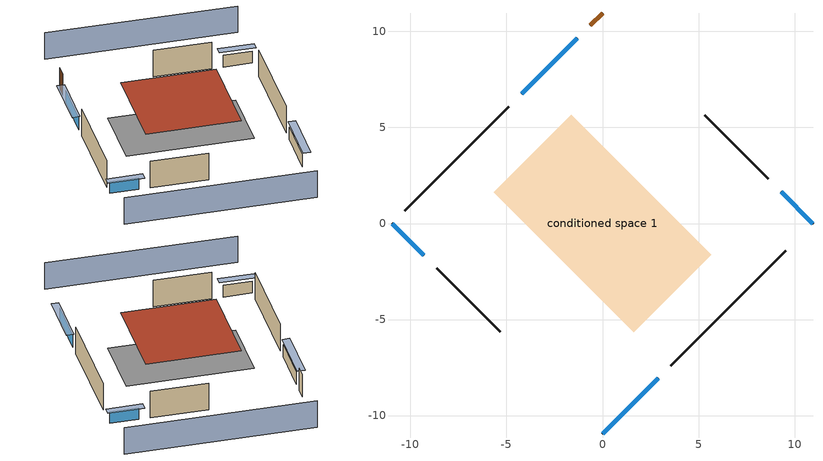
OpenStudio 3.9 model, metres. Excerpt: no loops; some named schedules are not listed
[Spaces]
conditioned space 1
 floor foundation (Slab1 construction): -5.66,1.62 -1.62,5.66 5.66,-1.62 1.62,-5.66 z0
 wall outside (Wall1 construction): 3.57,-7.39 9.54,-1.42 z0:2.44
 wall outside (Wall2 construction): -8.64,-2.32 -5.32,-5.64 z0:2.44
 wall outside (Wall3 construction): -4.87,6.09 -10.3,0.66 z0:2.44
 wall outside (Wall4 construction): 8.64,2.32 5.32,5.64 z0:2.44
 wall outside (AdiabaticWallConstruction): 0,-10.96 2.91,-8.05 / -1.3,9.66 -4.21,6.75 z0:1.1; -10.96,0 -9.3,-1.66 / 10.96,0 9.3,1.66 z0:1.07
 wall outside (AdiabaticWallConstruction 1): 0,10.96 -0.65,10.31 z0:2.03
 window (WindowConstruction): 0,-10.96 2.91,-8.05 z0:1.1
 window (WindowConstruction 1): -10.96,0 -9.3,-1.66 z0:1.07
 window (WindowConstruction 2): -1.3,9.66 -4.21,6.75 z0:1.1
 window (WindowConstruction 3): 10.96,0 9.3,1.66 z0:1.07
 door (Door): 0,10.96 -0.65,10.31 z0:2.03
 roof outside (Roof1 construction): 0,5.43 -5.43,0 0,-5.43 5.43,0 z2.44
shading: 14.19,3.23 3.23,14.19 / -14.19,-3.23 -3.23,-14.19 z0:2.44; 3.13,-7.84 -0.22,-11.18 0.22,-11.61 3.56,-8.27 z1.4; -9.08,-1.88 -11.18,0.22 -11.61,-0.22 -9.51,-2.31 z1.37; -4.43,6.53 -1.09,9.87 -1.52,10.3 -4.86,6.96 z1.4; 9.08,1.88 11.18,-0.22 11.61,0.22 9.51,2.31 z1.37
[Site]
Portland Intl Arpt_OR: Latitude {deg}=45.59; Longitude {deg}=-122.6; Time Zone {hr}=-8; Elevation {m}=33; Terrain=Suburbs; Keep Site Location Information=Yes
[Site:GroundTemperature:Shallow]
10.2558, 8.96328, 8.85977, 9.47314, 11.9355, 14.3863, 16.5111, 17.8571, 17.9714, 16.8767, 14.8061, 12.4304
[Site:WaterMainsTemperature]
Calculation Method=Schedule; Temperature Schedule=mains temperature schedule
[Building]
Building 1
[Material] Roughness=Rough
Name | Thickness {m} | Conductivity {W/m-K} | Density {kg/m3} | Specific Heat {J/kg-K} | Thermal Absorptance | Solar Absorptance | Visible Absorptance
slate or tile shingles | 0.01905 | 0.840978 | 1899.972 | 799.717 | 0.9 | 0.75 | 0.75
roof rigid ins | 0.103632 | 0.029427 | 32.04 | 1214.23 | 0.9 | 0.7 | 0.7
osb sheathing 0.75 in. | 0.01905 | 0.115458 | 512.64 | 1214.23 | 0.9 | 0.7 | 0.7
roof stud and cavity | 0.2032 | 0.0470591 | 78.34581 | 1123.46 | 0.9 | 0.7 | 0.7
gypsum board | 0.0127 | 0.160291 | 801 | 837.4 | 0.9 | 0.6 | 0.6
wood siding | 0.0254 | 0.102417 | 544.68 | 1172.36 | 0.9 | 0.85 | 0.85
osb sheathing 0.5 in. | 0.0127 | 0.115458 | 512.64 | 1214.23 | 0.9 | 0.7 | 0.7
wall stud and cavity | 0.1397 | 0.550994 | 139.0536 | 1170.24 | 0.9 | 0.7 | 0.7
concrete 4.0 in. | 0.1016 | 1.803125 | 2242.8 | 837.4 | 0.9 | 0.7 | 0.7
floor covering | 0.0127 | 0.0450781 | 54.468 | 1339.84 | 0.9 | 0.9 | 0.9
wood siding 1; wood siding 2 | 0.0254 | 0.102417 | 544.68 | 1172.36
wall rigid ins | 0.512978 | 0.029427 | 32.04 | 1214.23 | 0.9 | 0.7 | 0.7
wall stud and cavity 1 | 0.0889 | 0.380278 | 52.3479 | 1209.89 | 0.9 | 0.7 | 0.7
door material | 0.04445 | 0.0612267 | 512.64 | 1214.23 | 0.9 | 0.7 | 0.7
wall stud and cavity 2 | 0.0889 | 0.391764 | 83.0341 | 1211.67 | 0.9 | 0.7 | 0.7
furniture material conditioned space 1 | 0.1524 | 0.115458 | 640.8 | 1214.23 | 0.9 | 0.6 | 0.6
[Construction]
Roof1 construction: slate or tile shingles, roof rigid ins, osb sheathing 0.75 in., roof stud and cavity, gypsum board
Wall1 construction; Wall2 construction; Wall3 construction; Wall4 construction: wood siding, osb sheathing 0.5 in., wall stud and cavity, gypsum board
Slab1 construction: concrete 4.0 in., floor covering
WindowConstruction; WindowConstruction 1; WindowConstruction 2; WindowConstruction 3: WindowMaterial
AdiabaticWallConstruction: wood siding 1, wall rigid ins, wall stud and cavity 1, gypsum board
Door: door material
AdiabaticWallConstruction 1: wood siding 2, wall rigid ins, wall stud and cavity 1, gypsum board
PartitionWallConstruction: gypsum board, wall stud and cavity 2, gypsum board
furniture construction conditioned space 1: furniture material conditioned space 1
[WindowMaterial:SimpleGlazingSystem]
WindowMaterial: U-Factor {W/m2-K}=4.31528; Solar Heat Gain Coefficient=0.67
[ThermalZone]
conditioned space: Multiplier=1; Volume {m3}=143.623; Thermostat=conditioned space temperature setpoint; Use Ideal Air Loads=No
[Space]
conditioned space 1: Thermal Zone=conditioned space; Volume {m3}=143.623
[ThermostatSetpoint:DualSetpoint]
conditioned space temperature setpoint: Heating Setpoint Temperature Schedule=heating setpoint; Cooling Setpoint Temperature Schedule=cooling setpoint; Temperature Difference Between Cutout And Setpoint {deltaC}=0
[Foundation:Kiva]
Foundation Kiva 1: Initial Indoor Air Temperature {C}=12.7778; Wall Height Above Grade {m}=0.1016; Wall Depth Below Slab {m}=0.2032
[Foundation:Kiva:Settings]
Soil Conductivity {W/m-K}=1.3848; Soil Density {kg/m3}=1842.3; Soil Specific Heat {J/kg-K}=418.7; Ground Solar Absorptivity=0.9; Ground Thermal Absorptivity=0.9; Ground Surface Roughness {m}=0.03; Far-Field Width {m}=40; Deep-Ground Boundary Condition=ZeroFlux; Deep-Ground Depth {m}=40; Minimum Cell Dimension {m}=0.2; Maximum Cell Growth Coefficient=3; Simulation Timestep=Timestep
[SurfaceProperty:ExposedFoundationPerimeter]
Slab1: Exposed Perimeter Calculation Method=TotalExposedPerimeter; Total Exposed Perimeter {m}=32.03448
[SurfaceProperty:IncidentSolarMultiplier] Incident Solar Multiplier=1; Incident Solar Multiplier Schedule=trans schedule winter=0.85 summer=0.7
Window1; Window2; Window3; Window4
[InternalMass:Definition] Design Level Calculation Method=SurfaceArea
Name | Construction | Surface Area {m2}
partition wall mass | PartitionWallConstruction | 58.90053
furniture mass conditioned space 1 | furniture construction conditioned space 1 | 23.56021
[InternalMass] Space or SpaceType=conditioned space 1; Multiplier=1
Name | Internal Mass Definition
partition wall mass | partition wall mass
furniture mass conditioned space 1 | furniture mass conditioned space 1
[Fan:SystemModel]
central ac and furnace supply fan: Availability Schedule=Always On Discrete; Design Maximum Air Flow Rate {m3/s}=0.281753; Speed Control Method=Discrete; Electric Power Minimum Flow Rate Fraction=0.2; Design Pressure Rise {Pa}=500; Motor Efficiency=1; Motor In Air Stream Fraction=1; Design Electric Power Consumption {W}=autosize; Design Power Sizing Method=PowerPerFlow; Electric Power Per Unit Flow Rate {W/(m3/s)}=1059.44; Electric Power Per Unit Flow Rate Per Unit Pressure {W-s/m3-Pa}=1.66667; Fan Total Efficiency=0.7; Motor Loss Radiative Fraction=0; Speed Flow Fraction 1=0.74204; Speed Electric Power Fraction 1=0.40859; Speed Flow Fraction 2=1; Speed Electric Power Fraction 2=1
[EnergyManagementSystem:Sensor]
Name | Output Variable or Output Meter Index Key | Output Variable or Output Meter
central_ac_and_furnace_supply_fan_s; central_ac_and_furnace_supply_fan_s_1 | central ac and furnace supply fan | Fan Electricity Energy
water_heater_T_set | water heater setpoint | Schedule Value
out_pb_s |  | Site Outdoor Air Barometric Pressure
out_wt_s |  | Site Outdoor Air Humidity Ratio
site_vw_s |  | Site Wind Speed
cool_season | cooling season schedule | Schedule Value
central_ac_and_furnace_airloop_Fan_RTF_s | central ac and furnace supply fan | Fan Runtime Fraction Speed 1
central_ac_and_furnace_airloop_Fan_RTF_s_1 | central ac and furnace supply fan | Fan Runtime Fraction Speed 2
natural_vent_s | natural vent schedule | Schedule Value
htg_sp_s; htg_sp_s_1 | heating setpoint | Schedule Value
clg_sp_s; clg_sp_s_1 | cooling setpoint | Schedule Value
htg_load_cond |  | Heating:EnergyTransfer:Zone:CONDITIONED SPACE
clg_load_cond |  | Cooling:EnergyTransfer:Zone:CONDITIONED SPACE
s_conv | Roof1 | Surface Inside Face Convection Heat Gain Energy
s_ig | Roof1 | Surface Inside Face Internal Gains Radiation Heat Gain Energy
s_sol | Roof1 | Surface Inside Face Solar Radiation Heat Gain Energy
s_lgt | Roof1 | Surface Inside Face Lights Radiation Heat Gain Energy
s_surf | Roof1 | Surface Inside Face Net Surface Thermal Radiation Heat Gain Energy
s_conv_1 | Slab1 | Surface Inside Face Convection Heat Gain Energy
s_ig_1 | Slab1 | Surface Inside Face Internal Gains Radiation Heat Gain Energy
s_sol_1 | Slab1 | Surface Inside Face Solar Radiation Heat Gain Energy
s_lgt_1 | Slab1 | Surface Inside Face Lights Radiation Heat Gain Energy
s_surf_1 | Slab1 | Surface Inside Face Net Surface Thermal Radiation Heat Gain Energy
ss_sol | Door1 | Surface Inside Face Solar Radiation Heat Gain Energy
ss_lgt | Door1 | Surface Inside Face Lights Radiation Heat Gain Energy
ss_conv | Door1 | Surface Inside Face Convection Heat Gain Energy
ss_ig | Door1 | Surface Inside Face Internal Gains Radiation Heat Gain Energy
ss_surf | Door1 | Surface Inside Face Net Surface Thermal Radiation Heat Gain Energy
ss_conv_1 | Window1 | Surface Inside Face Convection Heat Gain Energy
ss_ig_1 | Window1 | Surface Inside Face Internal Gains Radiation Heat Gain Energy
ss_surf_1 | Window1 | Surface Inside Face Net Surface Thermal Radiation Heat Gain Energy
ss_trans_in | Window1 | Surface Window Transmitted Solar Radiation Rate
ss_back_out | Window1 | Surface Window Shortwave from Zone Back Out Window Heat Transfer Rate
ss_trans_out | Window1 | Surface Inside Face Initial Transmitted Diffuse Transmitted Out Window Solar Radiation Rate
ss_conv_2 | Window2 | Surface Inside Face Convection Heat Gain Energy
ss_ig_2 | Window2 | Surface Inside Face Internal Gains Radiation Heat Gain Energy
ss_surf_2 | Window2 | Surface Inside Face Net Surface Thermal Radiation Heat Gain Energy
ss_trans_in_1 | Window2 | Surface Window Transmitted Solar Radiation Rate
ss_back_out_1 | Window2 | Surface Window Shortwave from Zone Back Out Window Heat Transfer Rate
ss_trans_out_1 | Window2 | Surface Inside Face Initial Transmitted Diffuse Transmitted Out Window Solar Radiation Rate
ss_conv_3 | Window3 | Surface Inside Face Convection Heat Gain Energy
ss_ig_3 | Window3 | Surface Inside Face Internal Gains Radiation Heat Gain Energy
ss_surf_3 | Window3 | Surface Inside Face Net Surface Thermal Radiation Heat Gain Energy
ss_trans_in_2 | Window3 | Surface Window Transmitted Solar Radiation Rate
ss_back_out_2 | Window3 | Surface Window Shortwave from Zone Back Out Window Heat Transfer Rate
ss_trans_out_2 | Window3 | Surface Inside Face Initial Transmitted Diffuse Transmitted Out Window Solar Radiation Rate
ss_conv_4 | Window4 | Surface Inside Face Convection Heat Gain Energy
ss_ig_4 | Window4 | Surface Inside Face Internal Gains Radiation Heat Gain Energy
ss_surf_4 | Window4 | Surface Inside Face Net Surface Thermal Radiation Heat Gain Energy
ss_trans_in_3 | Window4 | Surface Window Transmitted Solar Radiation Rate
ss_back_out_3 | Window4 | Surface Window Shortwave from Zone Back Out Window Heat Transfer Rate
ss_trans_out_3 | Window4 | Surface Inside Face Initial Transmitted Diffuse Transmitted Out Window Solar Radiation Rate
s_conv_2 | Wall1 | Surface Inside Face Convection Heat Gain Energy
s_ig_2 | Wall1 | Surface Inside Face Internal Gains Radiation Heat Gain Energy
s_sol_2 | Wall1 | Surface Inside Face Solar Radiation Heat Gain Energy
s_lgt_2 | Wall1 | Surface Inside Face Lights Radiation Heat Gain Energy
s_surf_2 | Wall1 | Surface Inside Face Net Surface Thermal Radiation Heat Gain Energy
s_conv_3 | Wall2 | Surface Inside Face Convection Heat Gain Energy
s_ig_3 | Wall2 | Surface Inside Face Internal Gains Radiation Heat Gain Energy
s_sol_3 | Wall2 | Surface Inside Face Solar Radiation Heat Gain Energy
s_lgt_3 | Wall2 | Surface Inside Face Lights Radiation Heat Gain Energy
s_surf_3 | Wall2 | Surface Inside Face Net Surface Thermal Radiation Heat Gain Energy
s_conv_4 | Wall3 | Surface Inside Face Convection Heat Gain Energy
s_ig_4 | Wall3 | Surface Inside Face Internal Gains Radiation Heat Gain Energy
s_sol_4 | Wall3 | Surface Inside Face Solar Radiation Heat Gain Energy
s_lgt_4 | Wall3 | Surface Inside Face Lights Radiation Heat Gain Energy
s_surf_4 | Wall3 | Surface Inside Face Net Surface Thermal Radiation Heat Gain Energy
s_conv_5 | Wall4 | Surface Inside Face Convection Heat Gain Energy
s_ig_5 | Wall4 | Surface Inside Face Internal Gains Radiation Heat Gain Energy
s_sol_5 | Wall4 | Surface Inside Face Solar Radiation Heat Gain Energy
s_lgt_5 | Wall4 | Surface Inside Face Lights Radiation Heat Gain Energy
s_surf_5 | Wall4 | Surface Inside Face Net Surface Thermal Radiation Heat Gain Energy
im_conv | furniture mass conditioned space 1 | Surface Inside Face Convection Heat Gain Energy
im_ig | furniture mass conditioned space 1 | Surface Inside Face Internal Gains Radiation Heat Gain Energy
im_sol | furniture mass conditioned space 1 | Surface Inside Face Solar Radiation Heat Gain Energy
im_lgt | furniture mass conditioned space 1 | Surface Inside Face Lights Radiation Heat Gain Energy
im_surf | furniture mass conditioned space 1 | Surface Inside Face Net Surface Thermal Radiation Heat Gain Energy
im_conv_1 | partition wall mass | Surface Inside Face Convection Heat Gain Energy
im_ig_1 | partition wall mass | Surface Inside Face Internal Gains Radiation Heat Gain Energy
im_sol_1 | partition wall mass | Surface Inside Face Solar Radiation Heat Gain Energy
im_lgt_1 | partition wall mass | Surface Inside Face Lights Radiation Heat Gain Energy
im_surf_1 | partition wall mass | Surface Inside Face Net Surface Thermal Radiation Heat Gain Energy
airflow_gain | infil flow | Infiltration Sensible Heat Gain Energy
airflow_loss | infil flow | Infiltration Sensible Heat Loss Energy
airflow_gain_1 | natural vent flow | Infiltration Sensible Heat Gain Energy
airflow_loss_1 | natural vent flow | Infiltration Sensible Heat Loss Energy
airflow_gain_2 | whole house fan flow | Infiltration Sensible Heat Gain Energy
airflow_loss_2 | whole house fan flow | Infiltration Sensible Heat Loss Energy
mv_conv | mech vent house fan | Electric Equipment Convective Heating Energy
mv_rad | mech vent house fan | Electric Equipment Radiant Heating Energy
mv_conv_1 | mech vent house fan cfis | Electric Equipment Convective Heating Energy
mv_rad_1 | mech vent house fan cfis | Electric Equipment Radiant Heating Energy
mv_conv_2 | mech vent house fan latent load | Other Equipment Convective Heating Energy
mv_rad_2 | mech vent house fan latent load | Other Equipment Radiant Heating Energy
mv_conv_3 | mech vent house fan sensible load | Other Equipment Convective Heating Energy
mv_rad_3 | mech vent house fan sensible load | Other Equipment Radiant Heating Energy
ig_ee_conv | clothes dryer | Electric Equipment Convective Heating Energy
ig_ee_rad | clothes dryer | Electric Equipment Radiant Heating Energy
ig_ee_conv_1 | clothes washer | Electric Equipment Convective Heating Energy
ig_ee_rad_1 | clothes washer | Electric Equipment Radiant Heating Energy
ig_ee_conv_2 | cooking range | Electric Equipment Convective Heating Energy
ig_ee_rad_2 | cooking range | Electric Equipment Radiant Heating Energy
ig_ee_conv_3 | dishwasher | Electric Equipment Convective Heating Energy
ig_ee_rad_3 | dishwasher | Electric Equipment Radiant Heating Energy
ig_ee_conv_4 | freezer | Electric Equipment Convective Heating Energy
ig_ee_rad_4 | freezer | Electric Equipment Radiant Heating Energy
ig_ee_conv_5 | fridge | Electric Equipment Convective Heating Energy
ig_ee_rad_5 | fridge | Electric Equipment Radiant Heating Energy
ig_ee_conv_6 | misc permanent spa heater | Electric Equipment Convective Heating Energy
ig_ee_rad_6 | misc permanent spa heater | Electric Equipment Radiant Heating Energy
ig_ee_conv_7 | misc permanent spa pump | Electric Equipment Convective Heating Energy
ig_ee_rad_7 | misc permanent spa pump | Electric Equipment Radiant Heating Energy
ig_ee_conv_8 | whole house fan | Electric Equipment Convective Heating Energy
ig_ee_rad_8 | whole house fan | Electric Equipment Radiant Heating Energy
ig_oe_conv | clothes dryer 1 | Other Equipment Convective Heating Energy
ig_oe_rad | clothes dryer 1 | Other Equipment Radiant Heating Energy
ig_oe_conv_1 | cooking range 1 | Other Equipment Convective Heating Energy
ig_oe_rad_1 | cooking range 1 | Other Equipment Radiant Heating Energy
ig_oe_conv_2 | general water use latent | Other Equipment Convective Heating Energy
ig_oe_rad_2 | general water use latent | Other Equipment Radiant Heating Energy
ig_oe_conv_3 | general water use sensible | Other Equipment Convective Heating Energy
ig_oe_rad_3 | general water use sensible | Other Equipment Radiant Heating Energy
ig_oe_conv_4 | water heater energy adjustment1 | Other Equipment Convective Heating Energy
ig_oe_rad_4 | water heater energy adjustment1 | Other Equipment Radiant Heating Energy
ig_oe_conv_5 | water heater lat | Other Equipment Convective Heating Energy
ig_oe_rad_5 | water heater lat | Other Equipment Radiant Heating Energy
ig_oe_conv_6 | water heater sens | Other Equipment Convective Heating Energy
ig_oe_rad_6 | water heater sens | Other Equipment Radiant Heating Energy
[EnergyManagementSystem:Program]
central_ac_and_furnace_supply_fan_disaggregate_program: Set central_ac_and_furnace_supply_fan_clg = 0; If central_ac_and_furnace_clg_coil_s > 0; Set central_ac_and_furnace_supply_fan_clg = central_ac_and_furnace_supply_fan_s; EndIf
central_ac_and_furnace_supply_fan_disaggregate_program_1: Set central_ac_and_furnace_supply_fan_primary_htg = 0; If central_ac_and_furnace_htg_coil_s > 0; Set central_ac_and_furnace_supply_fan_primary_htg = central_ac_and_furnace_supply_fan_s_1; EndIf
water_heater_InletAir: Set water_heater_Tamb_act = water_heater_amb_temp; Set water_heater_RHamb_act = 0; Set water_heater_RHamb_act = water_heater_RHamb_act + (water_heater_amb_rh / 100) / 1; Set water_heater_sens_act = (0 - water_heater_sens_cool - (water_heater_tl + water_heater_fan_pwr)) / 1; Set water_heater_lat_act = (0 - water_heater_lat_cool) / 1
water_heater_Control: Set water_heater_HPWHSchedOverride = water_heater_T_set; If (water_heater_amb_temp<5.56) || (water_heater_amb_temp>48.89); Set water_heater_UESchedOverride = water_heater_T_set; Set water_heater_LESchedOverride = water_heater_T_set; Else; Set water_heater_UESchedOverride = water_heater_T_set - 9.0; Set water_heater_LESchedOverride = 0; EndIf
water_heater_hpwh_EC_adj: If WarmupFlag == 0; Set dhw_e_cons = water_heater_tank_energy + water_heater_tank_on_cycle_parasitic + water_heater_tank_off_cycle_parasitic + water_heater_coil_energy + water_heater_fan_energy; Set water_heater_hpwh_ec_adj_act = 0.0 * dhw_e_cons / 1; EndIf
fridge_schedule_program: Set Tin = fridge_tin_s*(9.0/5.0)+32.0; Set fridge_schedule_act = 0; If (Hour == 0); Set fridge_schedule_act = (-0.487+0.019*Tin); ElseIf (Hour == 1); Set fridge_schedule_act = (-0.34+0.016*Tin); ElseIf (Hour == 2); Set fridge_schedule_act = (-0.37+0.017*Tin); ElseIf (Hour == 3); Set fridge_schedule_act = (-0.361+0.016*Tin); ElseIf (Hour == 4); Set fridge_schedule_act = (-0.515+0.018*Tin); ElseIf (Hour == 5); Set fridge_schedule_act = (-0.684+0.021*Tin); ElseIf (Hour == 6); Set fridge_schedule_act = (-0.471+0.019*Tin); ElseIf (Hour == 7); Set fridge_schedule_act = (-0.159+0.015*Tin); ElseIf (Hour == 8); Set fridge_schedule_act = (-0.079+0.015*Tin); ElseIf (Hour == 9); Set fridge_schedule_act = (-0.417+0.019*Tin); ElseIf (Hour == 10); Set fridge_schedule_act = (-0.411+0.018*Tin); ElseIf (Hour == 11); Set fridge_schedule_act = (-0.386+0.018*Tin); ElseIf (Hour == 12); Set fridge_schedule_act = (-0.24+0.016*Tin); ElseIf (Hour == 13); Set fridge_schedule_act = (-0.314+0.017*Tin); ElseIf (Hour == 14); Set fridge_schedule_act = (-0.16+0.015*Tin); ElseIf (Hour == 15); Set fridge_schedule_act = (-0.121+0.015*Tin); ElseIf (Hour == 16); Set fridge_schedule_act = (-0.469+0.02*Tin); ElseIf (Hour == 17); Set fridge_schedule_act = (-0.412+0.02*Tin); ElseIf (Hour == 18); Set fridge_schedule_act = (-0.091+0.017*Tin); ElseIf (Hour == 19); Set fridge_schedule_act = (0.077+0.014*Tin); ElseIf (Hour == 20); Set fridge_schedule_act = (-0.118+0.016*Tin); ElseIf (Hour == 21); Set fridge_schedule_act = (-0.247+0.017*Tin); ElseIf (Hour == 22); Set fridge_schedule_act = (-0.445+0.019*Tin); ElseIf (Hour == 23); Set fridge_schedule_act = (-0.544+0.02*Tin); EndIf
natural_vent_program: Set Tin = tin_s; Set Tout = tout_s; Set Wout = out_wt_s; Set Pbar = out_pb_s; Set Phiout = (@RhFnTdbWPb Tout Wout Pbar); Set MaxHR = 0.0115; Set Tnvsp = (htg_sp_s + clg_sp_s) / 2; Set NVavail = natural_vent_s; Set ClgSsnAvail = cool_season; Set Qnv = 0; Set Qwhf = 0; Set whole_house_fan_act = 0; If ((Wout < MaxHR) && (Tin > Tout) && (Tin > Tnvsp) && (ClgSsnAvail > 0)); Set WHF_Flow = 0; Set Adj = (Tin-Tnvsp)/(Tin-Tout); Set Adj = (@Min Adj 1); Set Adj = (@Max Adj 0); If (WHF_Flow > 0); Set Qwhf = WHF_Flow*Adj; Set WHF_W = 0; Set whole_house_fan_act = WHF_W*Adj; ElseIf (NVavail > 0); Set NVArea = 0; Set Cs = 8.968567957270247e-05; Set Cw = 6.158219665777789e-05; Set Tdiff = Tin-Tout; Set dT = (@Abs Tdiff); Set Vwind = site_vw_s; Set SGNV = NVArea*Adj*((((Cs*dT)+(Cw*(Vwind^2)))^0.5)/1000); Set MaxNV = 0.7979058106368002; Set Qnv = (@Min SGNV MaxNV); EndIf; EndIf; Set natural_vent_flow_act = Qnv; Set whole_house_fan_flow_act = Qwhf; Set natural_vent_program_Qnv = Qnv; Set natural_vent_program_Qwhf = Qwhf
[OtherEquipment:Definition] Design Level Calculation Method=EquipmentLevel
Name | Design Level {W} | Fraction Latent | Fraction Radiant | Fraction Lost
water heater sens; mech vent house fan sensible load | 0 | 0 | 0 | 0
water heater lat; general water use latent; mech vent house fan latent load | 0 | 1 | 0 | 0
water heater energy adjustment1 | 0.01 | 0 | 0 | 1
clothes dryer 2; cooking range 2 | 0 | 0 | 0 | 1
general water use sensible | 0 | 0 | 0.6 | 0
[OtherEquipment] Space or SpaceType=conditioned space 1
Name | Other Equipment Definition | Schedule | Fuel Type
water heater sens | water heater sens | Always On Discrete
water heater lat | water heater lat | Always On Discrete
water heater energy adjustment1 | water heater energy adjustment1 | Always On Discrete | Electricity
clothes dryer 1 | clothes dryer 2 | clothes dryer schedule | Electricity
cooking range 1 | cooking range 2 | cooking range schedule | Electricity
general water use sensible | general water use sensible | general water use schedule
general water use latent | general water use latent | general water use schedule
mech vent house fan sensible load | mech vent house fan sensible load | Always On Discrete
mech vent house fan latent load | mech vent house fan latent load | Always On Discrete
[ElectricEquipment:Definition] Design Level Calculation Method=EquipmentLevel; Fraction Latent=0
Name | Design Level {W} | Fraction Radiant | Fraction Lost
clothes washer; clothes dryer; dishwasher; cooking range; whole house fan; mech vent house fan | 0 | 0 | 1
fridge | 49.4292 | 0.6 | 0
freezer | 194.914 | 0.6 | 0
misc permanent spa heater | 154.19 | 0 | 1
misc permanent spa pump | 161.245 | 0 | 1
mech vent house fan cfis | 0 | 0 | 0
[ElectricEquipment] Space or SpaceType=conditioned space 1
Name | Electric Equipment Definition | Schedule
clothes washer | clothes washer | clothes washer schedule
clothes dryer | clothes dryer | clothes dryer schedule
dishwasher | dishwasher | dishwasher schedule
fridge | fridge | fridge schedule
freezer | freezer | freezer schedule
cooking range | cooking range | cooking range schedule
misc permanent spa heater | misc permanent spa heater | misc permanent spa heater schedule
misc permanent spa pump | misc permanent spa pump | misc permanent spa pump schedule
whole house fan | whole house fan | Always On Discrete
mech vent house fan | mech vent house fan | mech vent house fan schedule
mech vent house fan cfis | mech vent house fan cfis | mech vent house fan cfis schedule
[WaterUse:Equipment:Definition] Peak Flow Rate {m3/s}=0
clothes washer; dishwasher
[SpaceInfiltration:DesignFlowRate] Space or SpaceType=conditioned space 1; Schedule=Always On Discrete; Design Flow Rate Calculation Method=Flow/Space; Design Flow Rate {m3/s}=0
natural vent flow; whole house fan flow; infil flow
